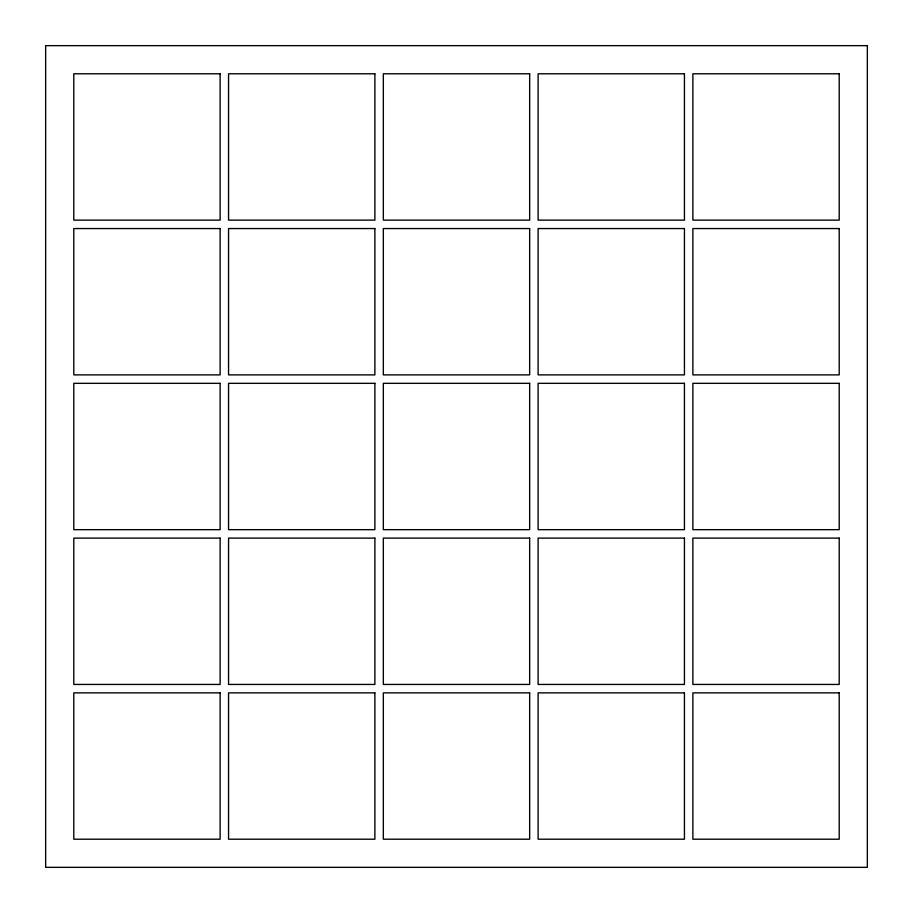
<?xml version="1.0" encoding="UTF-8"?>
<svg xmlns="http://www.w3.org/2000/svg" width="913" height="913" viewBox="0 0 913 913"><rect width="100%" height="100%" fill="white"/><g stroke="black" fill="none" stroke-linecap="round" stroke-linejoin="round"><path stroke-width="1.37" d="M867.35 45.65L45.65 45.65L45.65 867.35L867.35 867.35L867.35 45.65M220.124 73.793L73.793 73.793L73.793 220.124L220.124 220.124L220.124 73.793M374.889 73.793L228.558 73.793L228.558 220.124L374.889 220.124L374.889 73.793M529.666 73.793L383.334 73.793L383.334 220.124L529.666 220.124L529.666 73.793M684.442 73.793L538.111 73.793L538.111 220.124L684.442 220.124L684.442 73.793M839.207 73.793L692.876 73.793L692.876 220.124L839.207 220.124L839.207 73.793M220.124 228.558L73.793 228.558L73.793 374.889L220.124 374.889L220.124 228.558M374.889 228.558L228.558 228.558L228.558 374.889L374.889 374.889L374.889 228.558M529.666 228.558L383.334 228.558L383.334 374.889L529.666 374.889L529.666 228.558M684.442 228.558L538.111 228.558L538.111 374.889L684.442 374.889L684.442 228.558M839.207 228.558L692.876 228.558L692.876 374.889L839.207 374.889L839.207 228.558M220.124 383.334L73.793 383.334L73.793 529.666L220.124 529.666L220.124 383.334M374.889 383.334L228.558 383.334L228.558 529.666L374.889 529.666L374.889 383.334M529.666 383.334L383.334 383.334L383.334 529.666L529.666 529.666L529.666 383.334M684.442 383.334L538.111 383.334L538.111 529.666L684.442 529.666L684.442 383.334M839.207 383.334L692.876 383.334L692.876 529.666L839.207 529.666L839.207 383.334M220.124 538.111L73.793 538.111L73.793 684.442L220.124 684.442L220.124 538.111M374.889 538.111L228.558 538.111L228.558 684.442L374.889 684.442L374.889 538.111M529.666 538.111L383.334 538.111L383.334 684.442L529.666 684.442L529.666 538.111M684.442 538.111L538.111 538.111L538.111 684.442L684.442 684.442L684.442 538.111M839.207 538.111L692.876 538.111L692.876 684.442L839.207 684.442L839.207 538.111M220.124 692.876L73.793 692.876L73.793 839.207L220.124 839.207L220.124 692.876M374.889 692.876L228.558 692.876L228.558 839.207L374.889 839.207L374.889 692.876M529.666 692.876L383.334 692.876L383.334 839.207L529.666 839.207L529.666 692.876M684.442 692.876L538.111 692.876L538.111 839.207L684.442 839.207L684.442 692.876M839.207 692.876L692.876 692.876L692.876 839.207L839.207 839.207L839.207 692.876"/></g></svg>
